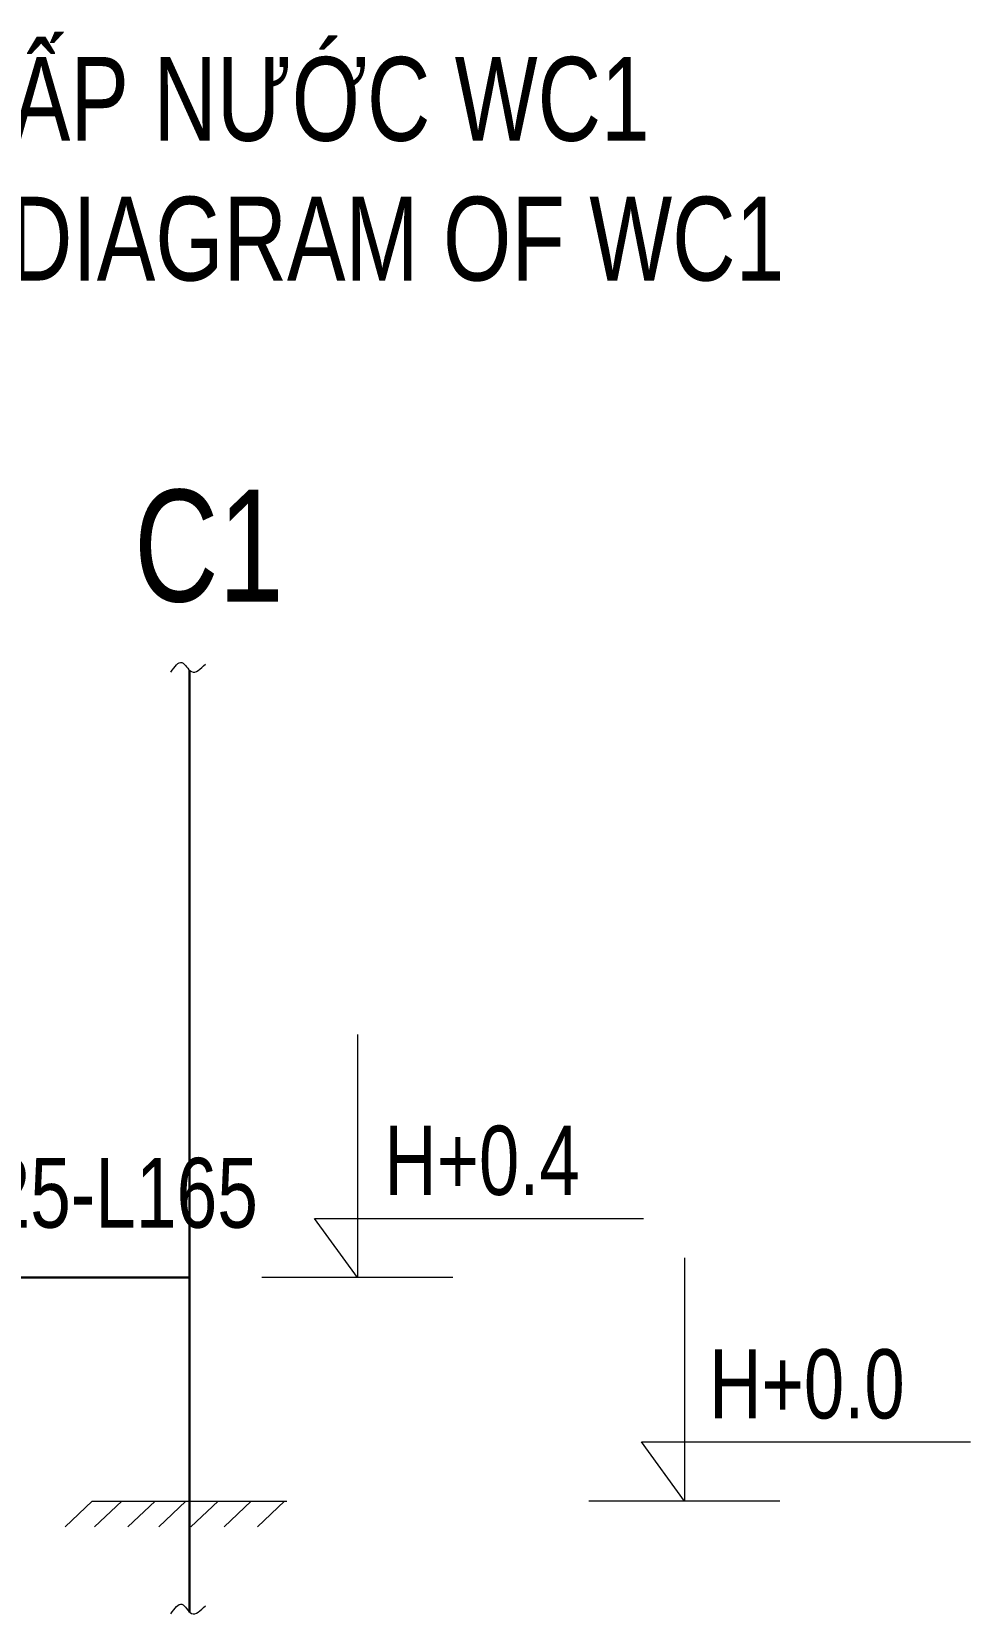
# Model space of a CAD drawing. Header units: millimetres. Extents: x -819040 to 60987, y -269988 to 131461.
# Drawn here: x -38640 to -35278, y -77685 to -72017 of the extents above; entities that cross this region are included whole.
import ezdxf

# ---------------------------------------------------------------- set-up
doc = ezdxf.new("R2010")
doc.units = ezdxf.units.MM
doc.layers.get('0').update_dxf_attribs({"lineweight": 9})
doc.layers.get('Defpoints').update_dxf_attribs({"lineweight": 9})
for name, color, linetype, lineweight in [('CAP LANH-CONTINOUS', 4, 'Continuous', 30), ('GHI CHU', 51, 'Continuous', 9), ('GHI CHU @ 100', 51, 'Continuous', 9), ('GHI CHU @ 50', 51, 'Continuous', 9), ('KICH THUOC', 21, 'Continuous', 13), ('KICH THUOC @ 10', 21, 'Continuous', 13), ('kt', 8, 'Continuous', 9), ('ống cấp nước', 3, 'Continuous', 9)]:
    doc.layers.add(name, color=color, linetype=linetype, lineweight=lineweight)
doc.styles.add('KICH THUOC', font='arial.ttf', dxfattribs={"width": 0.75})
doc.styles.add('TCVN-10', font='arial.ttf', dxfattribs={"width": 0.75, "height": 10})
doc.styles.add('TCVN-2.5', font='arial.ttf', dxfattribs={"width": 0.75, "height": 2.5})
doc.dimstyles.new('TCVN-5 D-L', dxfattribs={"dimtxt": 5, "dimasz": 1.2, "dimexe": 1.2, "dimexo": 0, "dimgap": 0.8, "dimtad": 1, "dimtoh": 1, "dimdec": 0, "dimzin": 0, "dimdsep": 46, "dimtxsty": 'KICH THUOC', "dimblk": 'ARCHTICK', "dimcen": 1.2, "dimdle": 1.2, "dimse1": 1, "dimse2": 1, "dimsd1": 1, "dimsd2": 1, "dimclrd": 256, "dimclre": 256, "dimclrt": 256, "dimadec": 0, "dimazin": 0, "dimtm": 1e-09, "dimtfac": 1, "dimtdec": 0, "dimtofl": 0, "dimtmove": 0, "dimatfit": 2, "dimfxl": 1, "dimtolj": 1, "dimtzin": 0, "dimlwd": -1, "dimlwe": -1, "dimarcsym": 1})

# ---------------------------------------------------------------- blocks, each defined once
blk = doc.blocks.new('A$C6dcf11cc')
at = {"layer": 'kt'}
for p, q in [((85.5, 217.6), (85.5, 0)), ((47.1, 53), (341.5, 53)), ((85.5, 0), (47.1, 53))]:
    blk.add_line(p, q, dxfattribs=at)
at = {"layer": 'ống cấp nước', "color": 8}
blk.add_line((171, 0), (0, 0), dxfattribs=at)
blk = doc.blocks.new('*D286')
at = {"layer": 'Defpoints', "color": 0, "transparency": 16777216}
for p in [(2110.4, 1613.1), (1978.4, 1586.3), (2110.4, 1586.3)]:
    blk.add_point(p, dxfattribs=at)
at = {"layer": 'KICH THUOC', "transparency": 16777216, "insert": (2044.4, 1646.7), "char_height": 50, "attachment_point": 5, "style": 'KICH THUOC'}
blk.add_mtext('\\A1;D25-L165', dxfattribs=at)
blk = doc.blocks.new('_ArchTick')
at = {"color": 0, "linetype": 'ByBlock', "const_width": 0.15}
blk.add_lwpolyline([(-0.5, -0.5), (0.5, 0.5)], dxfattribs=at)
blk = doc.blocks.new('ban_ve_chi_tiet_nha_ve_sinh')
at = {"layer": 'CAP LANH-CONTINOUS'}
for p, q in [((2110.4, 2021.1), (2110.4, 1347)), ((1978.4, 1586.3), (2110.4, 1586.3))]:
    blk.add_line(p, q, dxfattribs=at)
at = {"layer": 'GHI CHU'}
for p, q in [((2040.8, 1426.3), (2021.3, 1407.9)), ((2040.8, 1426.3), (2180.1, 1426.3)), ((2062, 1426.3), (2042.5, 1407.9)), ((2085.8, 1426.3), (2066.3, 1407.9)), ((2107.9, 1426.3), (2088.4, 1407.9)), ((2130.9, 1426.3), (2111.4, 1407.9)), ((2154.7, 1426.3), (2135.2, 1407.9)), ((2178.5, 1426.3), (2159.1, 1407.9))]:
    blk.add_line(p, q, dxfattribs=at)
for points in [[(2097.1, 2019.8), (2105, 2026.6), (2111.8, 2020.1), (2121.8, 2025.5)], [(2097.1, 1345.6), (2105, 1352.5), (2111.8, 1346), (2121.8, 1351.4)]]:
    blk.add_spline(points, degree=3, dxfattribs=at)
at = {"layer": 'GHI CHU', "xscale": 0.8, "yscale": 0.8, "zscale": 0.8}
for p in [(2162.3, 1586.3), (2396.4, 1426.3)]:
    blk.add_blockref('A$C6dcf11cc', p, dxfattribs=at)
at = {"layer": 'GHI CHU', "insert": (618.4, 2460.1), "char_height": 60, "width": 2482.717, "attachment_point": 1, "style": 'TCVN-10'}
blk.add_mtext('\\pi675.29767;SƠ ĐỒ KHÔNG GIAN CẤP NƯỚC WC1\\P\\pi576.84099;WATER SUPPLY SPATIAL DIAGRAM OF WC1', dxfattribs=at)
at = {"layer": 'GHI CHU @ 100', "insert": (2070.7, 2150.3), "char_height": 80, "attachment_point": 1, "style": 'TCVN-2.5'}
blk.add_mtext_dynamic_manual_height_columns('C1', width=343.005, gutter_width=1000, heights=[0], dxfattribs=at)
at = {"layer": 'GHI CHU @ 50', "style": 'TCVN-10', "width": 0.75}
for s, p in [('H+0.4', (2249.9, 1645.5)), ('H+0.0', (2482.6, 1485.5))]:
    blk.add_text(s, height=49.56, dxfattribs=at).set_placement(p)
at = {"layer": 'KICH THUOC @ 10'}
dim = blk.add_linear_dim(base=(2110.4, 1613.1), p1=(1978.4, 1586.3), p2=(2110.4, 1586.3), angle=0, text='D25-L165', dimstyle='TCVN-5 D-L', override={"dimscale": 10, "dimpost": 'D-L<>', "dimtix": 0, "dimtofl": 0, "dimtmove": 0, "dimatfit": 2}, dxfattribs=at)
dim.commit()
dim.dimension.update_dxf_attribs({"geometry": '*D286', "text_midpoint": (2044.4, 1613.1), "dimtype": 129})

msp = doc.modelspace()

# ---------------------------------------------------------------- block references
at = {"layer": 'GHI CHU', "xscale": 5, "yscale": 5, "zscale": 5}
msp.add_blockref('ban_ve_chi_tiet_nha_ve_sinh', (-48626.5, -84408.2), dxfattribs=at)

doc.saveas('drawing.dxf')
